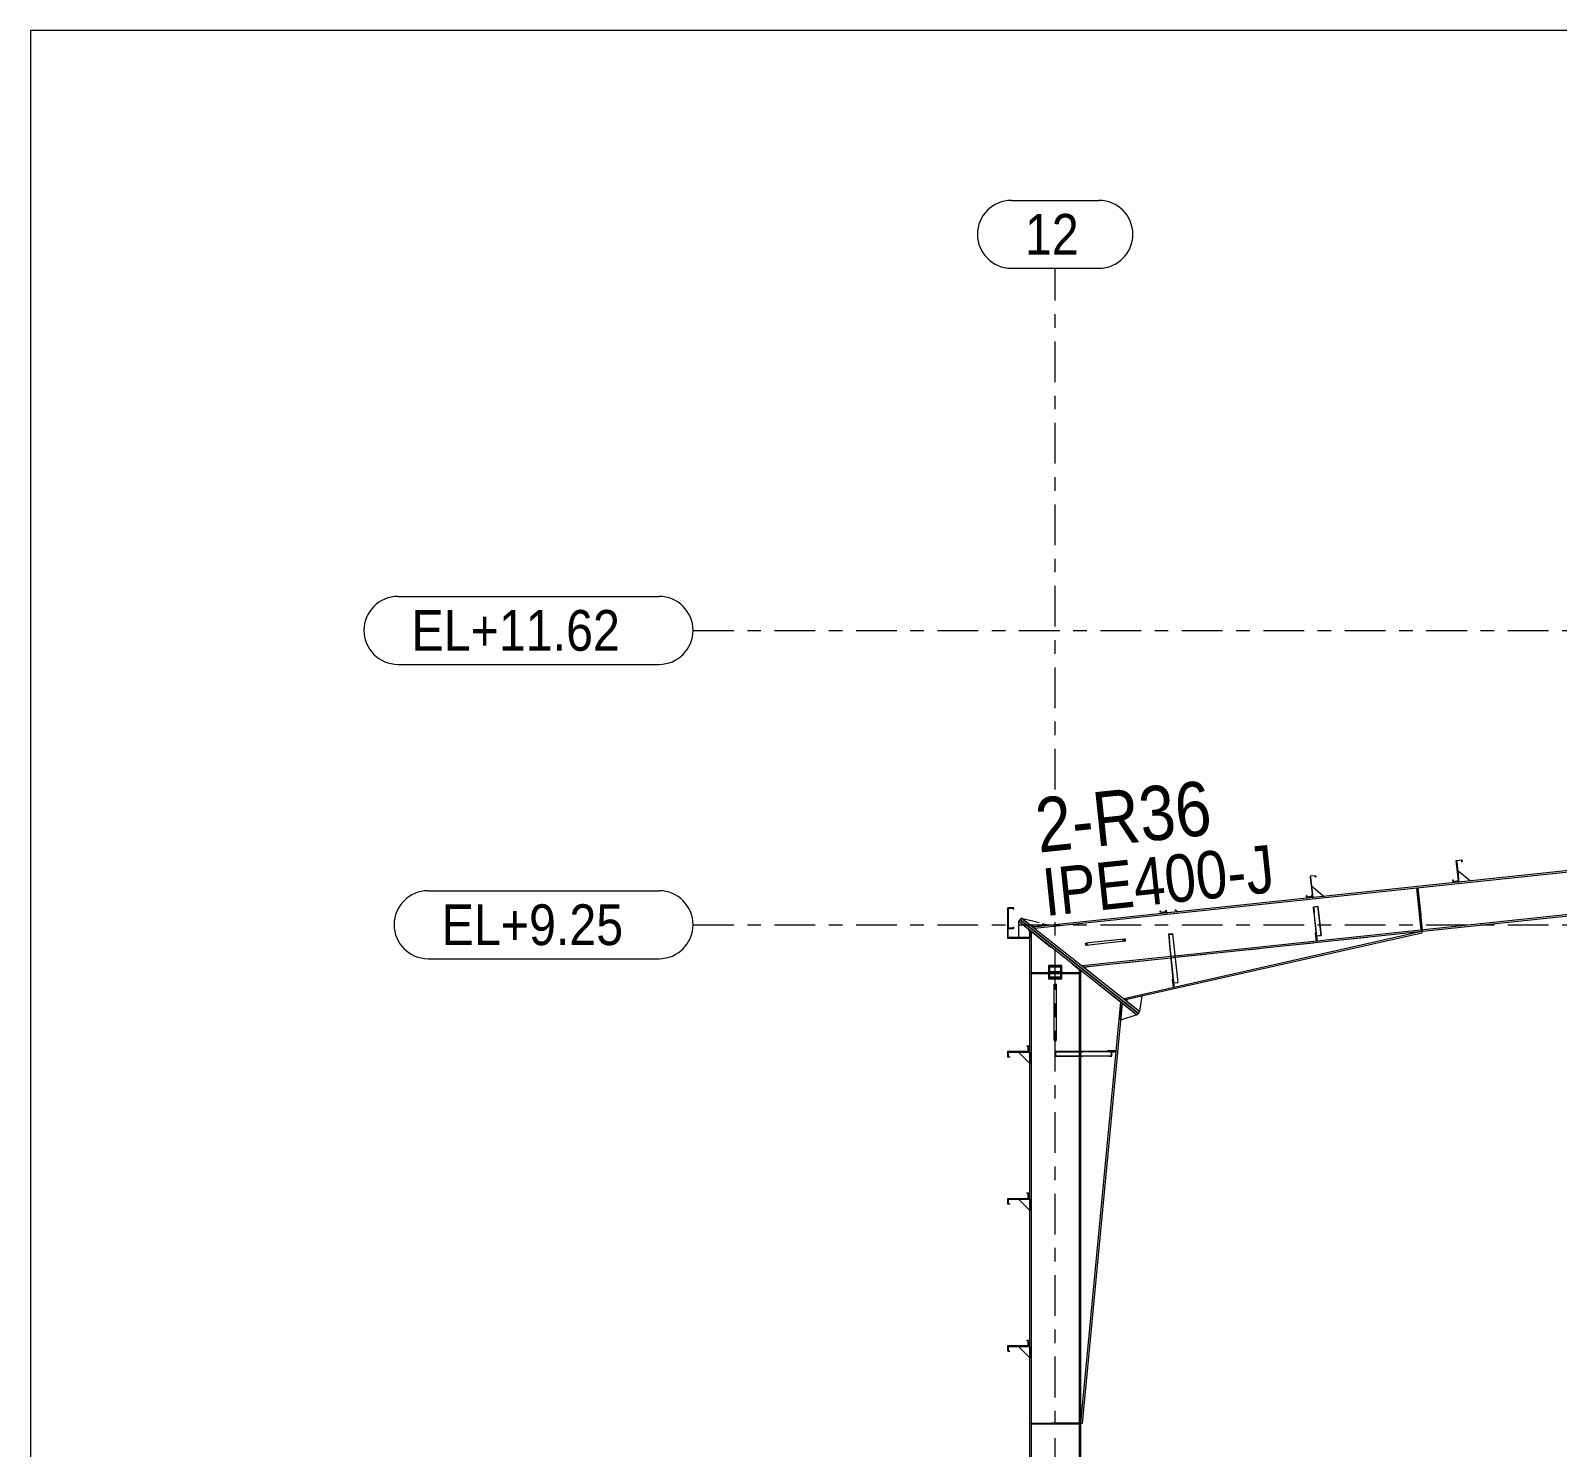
# Model space of a CAD drawing. Header units: millimetres. Extents: x -49 to 773, y -82 to 492.
# Drawn here: x -46.7 to 65.7, y 387.3 to 491.6 of the extents above; entities that cross this region are included whole.
import ezdxf

# ---------------------------------------------------------------- set-up
doc = ezdxf.new("R2010")
doc.units = ezdxf.units.MM
for name, pattern in [('XKITLINE00', [0]), ('XKITLINE02', [4, 2, -2]), ('XKITLINE03', [6, 3, -1, 1, -1])]:
    doc.linetypes.add(name, pattern=pattern)
for name, color, linetype, lineweight in [('DrawingSheet', 5, 'Continuous', 0), ('Part', 2, 'Continuous', 0), ('PartMark', 7, 'Continuous', 0), ('S-grid', 1, 'Continuous', 0)]:
    doc.layers.add(name, color=color, linetype=linetype, lineweight=lineweight)
doc.styles.add('ARIAL', font='ARIAL.TTF')

# ---------------------------------------------------------------- blocks, each defined once
blk = doc.blocks.new('*A313')
at = {"layer": 'Part'}
blk.add_hatch(color=3, dxfattribs=at).paths.add_polyline_path([(47.75, 427.07), (48.08, 427.1), (48.08, 427.08), (47.77, 427.05), (47.81, 426.65), (47.79, 426.65)], flags=17)
blk = doc.blocks.new('*A318')
at = {"layer": 'Part'}
blk.add_hatch(color=3, dxfattribs=at).paths.add_polyline_path([(26.64, 395.15), (26.64, 395.17), (26.77, 395.17), (26.77, 394.75), (25.27, 394.75), (25.27, 394.36), (25.38, 394.36), (25.38, 394.35), (25.25, 394.35), (25.25, 394.76), (26.75, 394.76), (26.75, 395.15)], flags=17)
blk = doc.blocks.new('*A319')
at = {"layer": 'Part'}
blk.add_hatch(color=3, dxfattribs=at).paths.add_polyline_path([(26.64, 416.82), (26.64, 416.83), (26.77, 416.83), (26.77, 416.42), (25.27, 416.42), (25.27, 416.03), (25.38, 416.03), (25.38, 416.01), (25.25, 416.01), (25.25, 416.43), (26.75, 416.43), (26.75, 416.82)], flags=17)
blk = doc.blocks.new('*A320')
at = {"layer": 'Part'}
blk.add_hatch(color=3, dxfattribs=at).paths.add_polyline_path([(26.64, 405.98), (26.64, 406), (26.77, 406), (26.77, 405.58), (25.27, 405.58), (25.27, 405.2), (25.38, 405.2), (25.38, 405.18), (25.25, 405.18), (25.25, 405.6), (26.75, 405.6), (26.75, 405.98)], flags=17)
blk = doc.blocks.new('*A322')
at = {"layer": 'Part'}
blk.add_hatch(color=3, dxfattribs=at).paths.add_polyline_path([(26.64, 395.15), (26.64, 395.17), (26.77, 395.17), (26.77, 394.75), (25.27, 394.75), (25.27, 394.36), (25.38, 394.36), (25.38, 394.35), (25.25, 394.35), (25.25, 394.76), (26.75, 394.76), (26.75, 395.15)], flags=17)
blk = doc.blocks.new('*A324')
at = {"layer": 'Part'}
blk.add_hatch(color=3, dxfattribs=at).paths.add_polyline_path([(25.25, 425.47), (25.25, 426.99), (25.67, 426.99), (25.67, 426.87), (25.65, 426.87), (25.65, 426.98), (25.27, 426.98), (25.27, 425.49), (25.65, 425.49), (25.65, 425.6), (25.67, 425.6), (25.67, 425.47)], flags=17)
blk = doc.blocks.new('*A325')
at = {"layer": 'Part'}
blk.add_hatch(color=3, dxfattribs=at).paths.add_polyline_path([(36.72, 428.2), (37.14, 428.24), (37.15, 428.12), (37.13, 428.12), (37.12, 428.23), (36.74, 428.19), (36.9, 426.69), (36.48, 426.65), (36.47, 426.77), (36.48, 426.78), (36.49, 426.67), (36.88, 426.71)], flags=17)
blk = doc.blocks.new('*A326')
at = {"layer": 'Part'}
blk.add_hatch(color=3, dxfattribs=at).paths.add_polyline_path([(33.82, 424.69), (33.89, 424.68), (33.93, 424.62), (33.9, 424.56), (33.83, 424.53), (33.76, 424.54), (33.72, 424.6), (33.75, 424.66)], flags=17)
blk = doc.blocks.new('*A327')
at = {"layer": 'Part'}
blk.add_hatch(color=3, dxfattribs=at).paths.add_polyline_path([(28.73, 417.41), (28.79, 417.38), (28.81, 417.29), (28.79, 417.2), (28.73, 417.16), (28.67, 417.2), (28.64, 417.29), (28.67, 417.38)], flags=17)
blk = doc.blocks.new('*A328')
at = {"layer": 'Part'}
blk.add_hatch(color=3, dxfattribs=at).paths.add_polyline_path([(36.72, 428.2), (37.14, 428.24), (37.15, 428.12), (37.13, 428.12), (37.12, 428.23), (36.74, 428.19), (36.9, 426.69), (36.48, 426.65), (36.47, 426.77), (36.48, 426.78), (36.49, 426.67), (36.88, 426.71)], flags=17)
blk = doc.blocks.new('*A329')
at = {"layer": 'Part'}
h = blk.add_hatch(color=3, dxfattribs=at)
h.paths.add_polyline_path([(28.31, 421.84), (28.31, 422.68), (29.14, 422.68), (29.14, 421.84)], flags=17)
h.paths.add_polyline_path([(28.34, 422.64), (28.34, 421.88), (29.11, 421.88), (29.11, 422.64)])
blk = doc.blocks.new('*A330')
at = {"layer": 'Part'}
blk.add_hatch(color=3, dxfattribs=at).paths.add_polyline_path([(28.74, 416.08), (28.74, 416.42), (29.34, 416.42), (29.34, 416.4), (28.77, 416.4), (28.77, 416.08)], flags=17)
blk = doc.blocks.new('*A331')
at = {"layer": 'Part'}
blk.add_hatch(color=3, dxfattribs=at).paths.add_polyline_path([(37.07, 425.06), (37.4, 425.09), (37.4, 425.06), (37.09, 425.03), (37.14, 424.51), (37.13, 424.51)], flags=17)
blk = doc.blocks.new('*A332')
at = {"layer": 'Part'}
blk.add_hatch(color=3, dxfattribs=at).paths.add_polyline_path([(26.64, 416.82), (26.64, 416.83), (26.77, 416.83), (26.77, 416.42), (25.27, 416.42), (25.27, 416.03), (25.38, 416.03), (25.38, 416.01), (25.25, 416.01), (25.25, 416.43), (26.75, 416.43), (26.75, 416.82)], flags=17)
blk = doc.blocks.new('*A333')
at = {"layer": 'Part'}
blk.add_hatch(color=3, dxfattribs=at).paths.add_polyline_path([(26.64, 405.98), (26.64, 406), (26.77, 406), (26.77, 405.58), (25.27, 405.58), (25.27, 405.2), (25.38, 405.2), (25.38, 405.18), (25.25, 405.18), (25.25, 405.6), (26.75, 405.6), (26.75, 405.98)], flags=17)
blk = doc.blocks.new('*A335')
at = {"layer": 'Part'}
blk.add_hatch(color=3, dxfattribs=at).paths.add_polyline_path([(47.5, 429.34), (47.91, 429.38), (47.92, 429.26), (47.91, 429.25), (47.9, 429.36), (47.51, 429.32), (47.67, 427.83), (47.25, 427.79), (47.24, 427.91), (47.26, 427.91), (47.27, 427.8), (47.65, 427.84)], flags=17)
blk = doc.blocks.new('*A336')
at = {"layer": 'Part'}
blk.add_hatch(color=3, dxfattribs=at).paths.add_polyline_path([(58.27, 430.47), (58.68, 430.52), (58.7, 430.39), (58.68, 430.39), (58.67, 430.5), (58.29, 430.46), (58.44, 428.97), (58.03, 428.92), (58.02, 429.05), (58.03, 429.05), (58.04, 428.94), (58.43, 428.98)], flags=17)
blk = doc.blocks.new('*A344')
at = {"layer": 'Part'}
blk.add_hatch(color=3, dxfattribs=at).paths.add_polyline_path([(47.5, 429.34), (47.91, 429.38), (47.92, 429.26), (47.91, 429.25), (47.9, 429.36), (47.51, 429.32), (47.67, 427.83), (47.25, 427.79), (47.24, 427.91), (47.26, 427.91), (47.27, 427.8), (47.65, 427.84)], flags=17)
blk = doc.blocks.new('*A345')
at = {"layer": 'Part'}
blk.add_hatch(color=3, dxfattribs=at).paths.add_polyline_path([(58.27, 430.47), (58.68, 430.52), (58.7, 430.39), (58.68, 430.39), (58.67, 430.5), (58.29, 430.46), (58.44, 428.97), (58.03, 428.92), (58.02, 429.05), (58.03, 429.05), (58.04, 428.94), (58.43, 428.98)], flags=17)
blk = doc.blocks.new('*A477')
at = {"layer": 'DrawingSheet', "color": 5, "linetype": 'XKITLINE00', "lineweight": 0}
for p, q in [((773.26, 491.58), (-46.74, 491.58)), ((-46.74, 491.58), (-46.74, -82.42))]:
    blk.add_line(p, q, dxfattribs=at)
blk = doc.blocks.new('*A1511')
at = {"layer": 'S-grid', "color": 1, "linetype": 'XKITLINE03', "lineweight": 0}
blk.add_line((2.06, 447.42), (177.94, 447.42), dxfattribs=at)
at = {"layer": 'S-grid', "color": 3, "style": 'ARIAL', "width": 0.85}
blk.add_text('EL+11.62', height=3, dxfattribs=at).set_placement((-18.68, 445.92))
blk = doc.blocks.new('*A1512')
at = {"layer": 'S-grid', "color": 1, "linetype": 'XKITLINE03', "lineweight": 0}
blk.add_line((2.06, 425.75), (484.24, 425.75), dxfattribs=at)
at = {"layer": 'S-grid', "color": 3, "style": 'ARIAL', "width": 0.85}
blk.add_text('EL+9.25', height=3, dxfattribs=at).set_placement((-16.46, 424.25))
blk = doc.blocks.new('*A1561')
at = {"layer": 'S-grid', "color": 1, "linetype": 'XKITLINE03', "lineweight": 0}
for p, q in [((28.73, 435.7), (28.73, 474.08)), ((28.73, 324.95), (28.73, 425.95))]:
    blk.add_line(p, q, dxfattribs=at)
at = {"layer": 'S-grid', "color": 3, "style": 'ARIAL', "width": 0.85}
blk.add_text('12', height=3, dxfattribs=at).set_placement((26.5, 475.08))
blk = doc.blocks.new('*A1562')
at = {"layer": 'Part', "color": 2, "linetype": 'XKITLINE00', "lineweight": 0}
for p, q in [((126.18, 436.03), (27.09, 425.58)), ((126.19, 435.92), (27.21, 425.48)), ((123.43, 432.49), (37.57, 423.44)), ((123.44, 432.39), (37.59, 423.33)), ((126.52, 432.82), (123.76, 432.53)), ((126.53, 432.71), (123.77, 432.42)), ((37.24, 423.4), (30.72, 422.72)), ((37.25, 423.3), (30.84, 422.62))]:
    blk.add_line(p, q, dxfattribs=at)
at = {"layer": 'Part', "color": 7, "linetype": 'XKITLINE02', "lineweight": 0}
for p, q in [((126.53, 432.71), (126.18, 436.03)), ((123.76, 432.53), (123.43, 432.49)), ((123.77, 432.42), (123.44, 432.39)), ((123.76, 432.53), (123.45, 432.5)), ((27.09, 425.58), (30.84, 422.62)), ((37.57, 423.44), (37.24, 423.4)), ((37.59, 423.33), (37.25, 423.3))]:
    blk.add_line(p, q, dxfattribs=at)
blk = doc.blocks.new('*A1610')
at = {"layer": 'Part', "color": 2, "linetype": 'XKITLINE00', "lineweight": 0}
for p, q in [((26.85, 350.71), (26.85, 425.34)), ((26.97, 425.25), (26.97, 422.22)), ((26.97, 422.13), (26.97, 350.71)), ((30.49, 422.47), (30.49, 422.22)), ((30.49, 422.13), (30.49, 416.42)), ((30.6, 422.38), (30.6, 416.42)), ((30.49, 416.08), (30.49, 350.71)), ((30.6, 416.08), (30.6, 350.71))]:
    blk.add_line(p, q, dxfattribs=at)
at = {"layer": 'Part', "color": 7, "linetype": 'XKITLINE02', "lineweight": 0}
for p, q in [((26.85, 425.34), (30.6, 422.38)), ((26.97, 422.22), (26.97, 422.13)), ((30.49, 422.22), (30.49, 422.13)), ((30.49, 416.42), (30.49, 416.08)), ((30.6, 416.42), (30.6, 416.08)), ((30.6, 350.71), (26.85, 350.71))]:
    blk.add_line(p, q, dxfattribs=at)
blk = doc.blocks.new('*A1611')
at = {"layer": 'Part', "color": 7, "linetype": 'XKITLINE02', "lineweight": 0}
for p, q in [((55.7, 425.24), (30.96, 422.63)), ((30.94, 422.54), (33.89, 420.21))]:
    blk.add_line(p, q, dxfattribs=at)
at = {"layer": 'Part', "color": 2, "linetype": 'XKITLINE00', "lineweight": 0}
for p, q in [((55.7, 425.24), (33.78, 420.3)), ((55.73, 425.14), (33.89, 420.21)), ((55.7, 425.24), (55.73, 425.14)), ((30.96, 422.63), (30.94, 422.54))]:
    blk.add_line(p, q, dxfattribs=at)
blk = doc.blocks.new('*A1612')
at = {"layer": 'Part', "color": 7, "linetype": 'XKITLINE02', "lineweight": 0}
for p, q in [((37.47, 421.26), (37.07, 425.06)), ((37.48, 421.27), (37.09, 425.03)), ((37.78, 421.49), (37.4, 425.09)), ((37.45, 421.47), (37.78, 421.5)), ((37.46, 421.46), (37.78, 421.49)), ((37.47, 421.26), (37.48, 421.27))]:
    blk.add_line(p, q, dxfattribs=at)
blk = doc.blocks.new('*A1613')
at = {"layer": 'Part', "color": 7, "linetype": 'XKITLINE02', "lineweight": 0}
for p, q in [((37.38, 421.75), (37.44, 421.13)), ((37.42, 421.75), (37.38, 421.75)), ((37.48, 421.13), (37.42, 421.75)), ((37.43, 421.25), (37.47, 421.26)), ((37.44, 421.13), (37.48, 421.13))]:
    blk.add_line(p, q, dxfattribs=at)
blk = doc.blocks.new('*A1614')
at = {"layer": 'Part', "color": 7, "linetype": 'XKITLINE02', "lineweight": 0}
for p, q in [((36.88, 426.81), (36.9, 426.69)), ((36.9, 426.61), (36.95, 426.62))]:
    blk.add_line(p, q, dxfattribs=at)
at = {"layer": 'Part', "color": 2, "linetype": 'XKITLINE00', "lineweight": 0}
for p, q in [((36.9, 426.69), (36.9, 426.61)), ((36.95, 426.62), (36.92, 426.81))]:
    blk.add_line(p, q, dxfattribs=at)
blk = doc.blocks.new('*A1615')
at = {"layer": 'Part', "color": 2, "linetype": 'XKITLINE00', "lineweight": 0}
for p, q in [((37.44, 421.13), (37.38, 421.75)), ((37.38, 421.75), (37.42, 421.75)), ((37.44, 421.55), (37.48, 421.13)), ((37.48, 421.13), (37.44, 421.13))]:
    blk.add_line(p, q, dxfattribs=at)
at = {"layer": 'Part', "color": 7, "linetype": 'XKITLINE02', "lineweight": 0}
for p, q in [((37.42, 421.75), (37.44, 421.55)), ((37.43, 421.25), (37.47, 421.26))]:
    blk.add_line(p, q, dxfattribs=at)
blk = doc.blocks.new('*A1616')
at = {"layer": 'Part', "color": 7, "linetype": 'XKITLINE02', "lineweight": 0}
for p, q in [((36.95, 426.62), (36.92, 426.81)), ((37.77, 426.7), (36.95, 426.62))]:
    blk.add_line(p, q, dxfattribs=at)
at = {"layer": 'Part', "color": 2, "linetype": 'XKITLINE00', "lineweight": 0}
blk.add_line((37.55, 426.88), (37.77, 426.7), dxfattribs=at)
blk = doc.blocks.new('*A1617')
at = {"layer": 'Part', "color": 7, "linetype": 'XKITLINE02', "lineweight": 0}
for p, q in [((33.2, 416.46), (32.58, 416.46)), ((32.58, 416.46), (32.58, 416.42)), ((32.58, 416.42), (33.2, 416.42)), ((33.08, 416.42), (33.08, 416.46)), ((33.2, 416.42), (33.2, 416.46))]:
    blk.add_line(p, q, dxfattribs=at)
blk = doc.blocks.new('*A1618')
at = {"layer": 'Part', "color": 2, "linetype": 'XKITLINE00', "lineweight": 0}
for p, q in [((32.58, 416.46), (32.58, 416.42)), ((33.2, 416.46), (32.58, 416.46)), ((33.2, 416.42), (32.76, 416.42)), ((33.2, 416.46), (33.2, 416.43))]:
    blk.add_line(p, q, dxfattribs=at)
at = {"layer": 'Part', "color": 7, "linetype": 'XKITLINE02', "lineweight": 0}
for p, q in [((32.76, 416.42), (32.58, 416.42)), ((33.08, 416.42), (33.08, 416.46)), ((33.2, 416.43), (33.2, 416.42)), ((33.2, 416.42), (33.2, 416.42)), ((33.2, 416.42), (33.2, 416.42))]:
    blk.add_line(p, q, dxfattribs=at)
blk = doc.blocks.new('*A1619')
at = {"layer": 'Part', "color": 2, "linetype": 'XKITLINE00', "lineweight": 0}
for p, q in [((29.23, 422.76), (28.23, 422.76)), ((28.23, 422.76), (28.23, 421.76)), ((28.23, 421.76), (29.23, 421.76)), ((29.23, 421.76), (29.23, 422.76))]:
    blk.add_line(p, q, dxfattribs=at)
blk = doc.blocks.new('*A1620')
at = {"layer": 'Part', "color": 7, "linetype": 'XKITLINE02', "lineweight": 0}
for p, q in [((28.23, 422.22), (28.23, 422.3)), ((28.23, 422.3), (29.23, 422.3)), ((29.23, 422.22), (28.23, 422.22)), ((29.23, 422.3), (29.23, 422.22))]:
    blk.add_line(p, q, dxfattribs=at)
blk = doc.blocks.new('*A1621')
at = {"layer": 'Part', "color": 2, "linetype": 'XKITLINE00', "lineweight": 0}
for p, q in [((28.23, 422.22), (26.97, 422.22)), ((26.97, 422.13), (26.97, 422.22)), ((28.23, 422.13), (26.97, 422.13)), ((30.49, 422.22), (29.23, 422.22)), ((30.49, 422.13), (29.23, 422.13)), ((30.49, 422.22), (30.49, 422.13))]:
    blk.add_line(p, q, dxfattribs=at)
at = {"layer": 'Part', "color": 7, "linetype": 'XKITLINE02', "lineweight": 0}
for p, q in [((27.09, 422.13), (27.09, 422.22)), ((29.23, 422.22), (28.23, 422.22)), ((29.23, 422.13), (28.23, 422.13)), ((30.36, 422.13), (30.36, 422.22))]:
    blk.add_line(p, q, dxfattribs=at)
blk = doc.blocks.new('*A1622')
at = {"layer": 'Part', "color": 7, "linetype": 'XKITLINE02', "lineweight": 0}
for p, q in [((33.54, 418.73), (33.64, 419.85)), ((33.75, 419.9), (34.74, 419.12))]:
    blk.add_line(p, q, dxfattribs=at)
at = {"layer": 'Part', "color": 2, "linetype": 'XKITLINE00', "lineweight": 0}
for p, q in [((33.64, 419.85), (33.75, 419.9)), ((34.74, 419.12), (33.54, 418.73))]:
    blk.add_line(p, q, dxfattribs=at)
blk = doc.blocks.new('*A1623')
at = {"layer": 'Part', "color": 2, "linetype": 'XKITLINE00', "lineweight": 0}
for p, q in [((34.02, 420.24), (33.99, 420.13)), ((35.11, 420.49), (34.95, 419.38))]:
    blk.add_line(p, q, dxfattribs=at)
at = {"layer": 'Part', "color": 7, "linetype": 'XKITLINE02', "lineweight": 0}
for p, q in [((33.99, 420.13), (34.95, 419.38)), ((35.11, 420.49), (34.02, 420.24))]:
    blk.add_line(p, q, dxfattribs=at)
blk = doc.blocks.new('*A1624')
at = {"layer": 'Part', "color": 2, "linetype": 'XKITLINE00', "lineweight": 0}
blk.add_line((47.63, 428.58), (48.55, 427.84), dxfattribs=at)
at = {"layer": 'Part', "color": 7, "linetype": 'XKITLINE02', "lineweight": 0}
for p, q in [((47.72, 427.75), (47.63, 428.58)), ((48.55, 427.84), (47.72, 427.75))]:
    blk.add_line(p, q, dxfattribs=at)
blk = doc.blocks.new('*A1625')
at = {"layer": 'Part', "color": 2, "linetype": 'XKITLINE00', "lineweight": 0}
for p, q in [((47.97, 424.54), (47.91, 425.16)), ((47.91, 425.16), (47.95, 425.16)), ((47.98, 424.9), (48.02, 424.54))]:
    blk.add_line(p, q, dxfattribs=at)
at = {"layer": 'Part', "color": 7, "linetype": 'XKITLINE02', "lineweight": 0}
for p, q in [((47.95, 425.16), (47.98, 424.9)), ((47.96, 424.66), (48, 424.66)), ((48.02, 424.54), (47.97, 424.54))]:
    blk.add_line(p, q, dxfattribs=at)
blk = doc.blocks.new('*A1626')
at = {"layer": 'Part', "color": 2, "linetype": 'XKITLINE00', "lineweight": 0}
for p, q in [((47.56, 429.24), (47.52, 429.24)), ((47.72, 427.75), (47.56, 429.24)), ((47.67, 427.83), (47.68, 427.75))]:
    blk.add_line(p, q, dxfattribs=at)
at = {"layer": 'Part', "color": 7, "linetype": 'XKITLINE02', "lineweight": 0}
for p, q in [((47.52, 429.24), (47.67, 427.83)), ((47.68, 427.75), (47.72, 427.75))]:
    blk.add_line(p, q, dxfattribs=at)
blk = doc.blocks.new('*A1627')
at = {"layer": 'Part', "color": 7, "linetype": 'XKITLINE02', "lineweight": 0}
for p, q in [((47.91, 425.16), (47.97, 424.54)), ((47.95, 425.16), (47.91, 425.16)), ((48.02, 424.54), (47.95, 425.16)), ((47.96, 424.66), (48, 424.66)), ((47.97, 424.54), (48.02, 424.54))]:
    blk.add_line(p, q, dxfattribs=at)
blk = doc.blocks.new('*A1628')
at = {"layer": 'Part', "color": 7, "linetype": 'XKITLINE02', "lineweight": 0}
for p, q in [((48, 424.68), (47.75, 427.07)), ((48.02, 424.68), (47.77, 427.05)), ((48.31, 424.96), (48.08, 427.1)), ((47.97, 424.94), (48.31, 424.98)), ((47.99, 424.93), (48.31, 424.96)), ((48, 424.68), (48.02, 424.68))]:
    blk.add_line(p, q, dxfattribs=at)
blk = doc.blocks.new('*A1629')
at = {"layer": 'Part', "color": 2, "linetype": 'XKITLINE00', "lineweight": 0}
for p, q in [((47.75, 427.07), (48.08, 427.1)), ((47.79, 426.65), (47.75, 427.07)), ((48.08, 427.08), (47.77, 427.05)), ((47.77, 427.05), (47.81, 426.65)), ((47.81, 426.65), (47.79, 426.65)), ((47.79, 426.65), (47.98, 424.9)), ((48.02, 424.68), (47.81, 426.65)), ((48.08, 427.1), (48.31, 424.96)), ((47.99, 424.93), (48.31, 424.96)), ((48, 424.68), (48.02, 424.68))]:
    blk.add_line(p, q, dxfattribs=at)
at = {"layer": 'Part', "color": 7, "linetype": 'XKITLINE02', "lineweight": 0}
for p, q in [((47.97, 424.94), (48.31, 424.98)), ((47.98, 424.9), (48, 424.68))]:
    blk.add_line(p, q, dxfattribs=at)
blk = doc.blocks.new('*A1630')
at = {"layer": 'Part', "color": 2, "linetype": 'XKITLINE00', "lineweight": 0}
blk.add_line((58.41, 429.72), (59.32, 428.98), dxfattribs=at)
at = {"layer": 'Part', "color": 7, "linetype": 'XKITLINE02', "lineweight": 0}
for p, q in [((58.49, 428.89), (58.41, 429.72)), ((59.32, 428.98), (58.49, 428.89))]:
    blk.add_line(p, q, dxfattribs=at)
blk = doc.blocks.new('*A1631')
at = {"layer": 'Part', "color": 2, "linetype": 'XKITLINE00', "lineweight": 0}
for p, q in [((58.34, 430.38), (58.29, 430.38)), ((58.49, 428.89), (58.34, 430.38)), ((58.44, 428.97), (58.45, 428.88))]:
    blk.add_line(p, q, dxfattribs=at)
at = {"layer": 'Part', "color": 7, "linetype": 'XKITLINE02', "lineweight": 0}
for p, q in [((58.29, 430.38), (58.44, 428.97)), ((58.45, 428.88), (58.49, 428.89))]:
    blk.add_line(p, q, dxfattribs=at)
blk = doc.blocks.new('*A1632')
at = {"layer": 'Part', "color": 7, "linetype": 'XKITLINE02', "lineweight": 0}
for p, q in [((55.36, 428.45), (55.45, 428.46)), ((55.36, 428.45), (55.69, 425.35)), ((55.38, 428.32), (55.46, 428.33)), ((55.45, 428.46), (55.77, 425.36)), ((55.76, 425.48), (55.68, 425.47)), ((55.77, 425.36), (55.69, 425.35))]:
    blk.add_line(p, q, dxfattribs=at)
blk = doc.blocks.new('*A1633')
at = {"layer": 'Part', "color": 7, "linetype": 'XKITLINE02', "lineweight": 0}
for p, q in [((55.36, 428.45), (55.45, 428.46)), ((55.38, 428.32), (55.46, 428.33)), ((55.68, 425.47), (55.76, 425.48)), ((55.69, 425.35), (55.77, 425.36))]:
    blk.add_line(p, q, dxfattribs=at)
at = {"layer": 'Part', "color": 2, "linetype": 'XKITLINE00', "lineweight": 0}
for p, q in [((55.69, 425.35), (55.36, 428.45)), ((55.45, 428.46), (55.77, 425.36))]:
    blk.add_line(p, q, dxfattribs=at)
blk = doc.blocks.new('*A1661')
at = {"layer": 'Part', "color": 2, "linetype": 'XKITLINE00', "lineweight": 0}
for p, q in [((25.25, 394.35), (25.25, 394.76)), ((25.25, 394.76), (26.75, 394.76)), ((26.77, 394.75), (25.27, 394.75)), ((25.27, 394.75), (25.27, 394.36)), ((26.64, 395.17), (26.77, 395.17)), ((26.64, 395.15), (26.64, 395.17)), ((26.75, 395.15), (26.64, 395.15)), ((26.75, 394.76), (26.75, 395.15)), ((26.77, 395.17), (26.77, 394.75)), ((25.38, 394.35), (25.25, 394.35)), ((25.27, 394.36), (25.38, 394.36)), ((25.38, 394.36), (25.38, 394.35))]:
    blk.add_line(p, q, dxfattribs=at)
blk = doc.blocks.new('*A1662')
at = {"layer": 'Part', "color": 7, "linetype": 'XKITLINE02', "lineweight": 0}
for p, q in [((25.25, 426.99), (25.25, 425.47)), ((25.67, 426.99), (25.25, 426.99)), ((25.27, 425.49), (25.27, 426.98)), ((25.27, 426.98), (25.65, 426.98)), ((25.65, 426.98), (25.65, 426.87)), ((25.65, 426.87), (25.67, 426.87)), ((25.67, 426.87), (25.67, 426.99)), ((25.25, 425.47), (25.67, 425.47)), ((25.65, 425.49), (25.27, 425.49)), ((25.67, 425.6), (25.65, 425.6)), ((25.65, 425.6), (25.65, 425.49)), ((25.67, 425.47), (25.67, 425.6))]:
    blk.add_line(p, q, dxfattribs=at)
blk = doc.blocks.new('*A1663')
at = {"layer": 'Part', "color": 2, "linetype": 'XKITLINE00', "lineweight": 0}
for p, q in [((25.25, 416.01), (25.25, 416.43)), ((25.25, 416.43), (26.75, 416.43)), ((26.77, 416.42), (25.27, 416.42)), ((25.27, 416.42), (25.27, 416.03)), ((26.64, 416.83), (26.77, 416.83)), ((26.64, 416.82), (26.64, 416.83)), ((26.75, 416.82), (26.64, 416.82)), ((26.75, 416.43), (26.75, 416.82)), ((26.77, 416.83), (26.77, 416.42)), ((25.38, 416.01), (25.25, 416.01)), ((25.27, 416.03), (25.38, 416.03)), ((25.38, 416.03), (25.38, 416.01))]:
    blk.add_line(p, q, dxfattribs=at)
blk = doc.blocks.new('*A1664')
at = {"layer": 'Part', "color": 2, "linetype": 'XKITLINE00', "lineweight": 0}
for p, q in [((26.64, 406), (26.77, 406)), ((26.64, 405.98), (26.64, 406)), ((26.75, 405.98), (26.64, 405.98)), ((26.75, 405.6), (26.75, 405.98)), ((26.77, 406), (26.77, 405.58)), ((25.25, 405.18), (25.25, 405.6)), ((25.25, 405.6), (26.75, 405.6)), ((25.38, 405.18), (25.25, 405.18)), ((26.77, 405.58), (25.27, 405.58)), ((25.27, 405.58), (25.27, 405.2)), ((25.27, 405.2), (25.38, 405.2)), ((25.38, 405.2), (25.38, 405.18))]:
    blk.add_line(p, q, dxfattribs=at)
blk = doc.blocks.new('*A1666')
at = {"layer": 'Part', "color": 2, "linetype": 'XKITLINE00', "lineweight": 0}
for p, q in [((25.25, 394.35), (25.25, 394.76)), ((25.25, 394.76), (26.75, 394.76)), ((26.77, 394.75), (25.27, 394.75)), ((25.27, 394.75), (25.27, 394.36)), ((26.64, 395.17), (26.77, 395.17)), ((26.64, 395.15), (26.64, 395.17)), ((26.75, 395.15), (26.64, 395.15)), ((26.75, 394.76), (26.75, 395.15)), ((26.77, 395.17), (26.77, 394.75)), ((25.38, 394.35), (25.25, 394.35)), ((25.27, 394.36), (25.38, 394.36)), ((25.38, 394.36), (25.38, 394.35))]:
    blk.add_line(p, q, dxfattribs=at)
blk = doc.blocks.new('*A1668')
at = {"layer": 'Part', "color": 2, "linetype": 'XKITLINE00', "lineweight": 0}
blk.add_line((26.85, 393.87), (26.02, 394.71), dxfattribs=at)
at = {"layer": 'Part', "color": 7, "linetype": 'XKITLINE02', "lineweight": 0}
for p, q in [((26.02, 394.71), (26.85, 394.71)), ((26.85, 394.71), (26.85, 393.87))]:
    blk.add_line(p, q, dxfattribs=at)
blk = doc.blocks.new('*A1669')
at = {"layer": 'Part', "color": 2, "linetype": 'XKITLINE00', "lineweight": 0}
for p, q in [((25.35, 405.58), (25.35, 405.54)), ((25.35, 405.54), (26.85, 405.54)), ((26.85, 405.58), (26.77, 405.58))]:
    blk.add_line(p, q, dxfattribs=at)
at = {"layer": 'Part', "color": 7, "linetype": 'XKITLINE02', "lineweight": 0}
for p, q in [((26.77, 405.58), (25.35, 405.58)), ((26.85, 405.54), (26.85, 405.58))]:
    blk.add_line(p, q, dxfattribs=at)
blk = doc.blocks.new('*A1670')
at = {"layer": 'Part', "color": 2, "linetype": 'XKITLINE00', "lineweight": 0}
blk.add_line((26.85, 404.71), (26.02, 405.54), dxfattribs=at)
at = {"layer": 'Part', "color": 7, "linetype": 'XKITLINE02', "lineweight": 0}
for p, q in [((26.02, 405.54), (26.85, 405.54)), ((26.85, 405.54), (26.85, 404.71))]:
    blk.add_line(p, q, dxfattribs=at)
blk = doc.blocks.new('*A1674')
at = {"layer": 'Part', "color": 2, "linetype": 'XKITLINE00', "lineweight": 0}
for p, q in [((25.35, 394.75), (25.35, 394.71)), ((26.85, 394.75), (26.77, 394.75)), ((25.35, 394.71), (26.85, 394.71))]:
    blk.add_line(p, q, dxfattribs=at)
at = {"layer": 'Part', "color": 7, "linetype": 'XKITLINE02', "lineweight": 0}
for p, q in [((26.77, 394.75), (25.35, 394.75)), ((26.85, 394.71), (26.85, 394.75))]:
    blk.add_line(p, q, dxfattribs=at)
blk = doc.blocks.new('*A1675')
at = {"layer": 'Part', "color": 2, "linetype": 'XKITLINE00', "lineweight": 0}
for p, q in [((26.97, 389.05), (30.49, 389.05)), ((30.49, 388.97), (26.97, 388.97))]:
    blk.add_line(p, q, dxfattribs=at)
at = {"layer": 'Part', "color": 7, "linetype": 'XKITLINE02', "lineweight": 0}
for p, q in [((26.97, 388.97), (26.97, 389.05)), ((27.09, 388.97), (27.09, 389.05)), ((30.36, 388.97), (30.36, 389.05)), ((30.49, 389.05), (30.49, 388.97))]:
    blk.add_line(p, q, dxfattribs=at)
blk = doc.blocks.new('*A1676')
at = {"layer": 'Part', "color": 7, "linetype": 'XKITLINE02', "lineweight": 0}
for p, q in [((30.49, 389.05), (26.97, 389.05)), ((26.97, 388.97), (26.97, 389.05)), ((30.49, 388.97), (26.97, 388.97)), ((27.09, 389.05), (27.09, 388.97)), ((30.36, 388.97), (30.36, 389.05)), ((30.49, 389.05), (30.49, 388.97))]:
    blk.add_line(p, q, dxfattribs=at)
blk = doc.blocks.new('*A1677')
at = {"layer": 'Part', "color": 2, "linetype": 'XKITLINE00', "lineweight": 0}
for p, q in [((25.25, 425.47), (25.25, 426.99)), ((25.25, 426.99), (25.67, 426.99)), ((25.65, 426.98), (25.27, 426.98)), ((25.27, 426.98), (25.27, 425.49)), ((25.65, 426.87), (25.65, 426.98)), ((25.67, 426.87), (25.65, 426.87)), ((25.67, 426.99), (25.67, 426.87)), ((25.67, 425.47), (25.25, 425.47)), ((25.27, 425.49), (25.65, 425.49)), ((25.65, 425.49), (25.65, 425.6)), ((25.65, 425.6), (25.67, 425.6)), ((25.67, 425.6), (25.67, 425.47))]:
    blk.add_line(p, q, dxfattribs=at)
blk = doc.blocks.new('*A1678')
at = {"layer": 'Part', "color": 2, "linetype": 'XKITLINE00', "lineweight": 0}
for p, q in [((26.04, 424.81), (26.04, 425.98)), ((26.75, 425.42), (26.85, 425.21))]:
    blk.add_line(p, q, dxfattribs=at)
at = {"layer": 'Part', "color": 7, "linetype": 'XKITLINE02', "lineweight": 0}
for p, q in [((26.75, 425.42), (26.04, 425.98)), ((26.85, 425.21), (26.85, 424.81)), ((26.85, 424.81), (26.04, 424.81))]:
    blk.add_line(p, q, dxfattribs=at)
blk = doc.blocks.new('*A1679')
at = {"layer": 'Part', "color": 2, "linetype": 'XKITLINE00', "lineweight": 0}
for p, q in [((25.25, 426.89), (25.21, 426.89)), ((25.21, 426.89), (25.21, 424.81)), ((25.25, 425.47), (25.25, 424.81)), ((25.25, 424.81), (25.21, 424.81))]:
    blk.add_line(p, q, dxfattribs=at)
at = {"layer": 'Part', "color": 7, "linetype": 'XKITLINE02', "lineweight": 0}
blk.add_line((25.25, 425.47), (25.25, 426.89), dxfattribs=at)
blk = doc.blocks.new('*A1680')
at = {"layer": 'Part', "color": 2, "linetype": 'XKITLINE00', "lineweight": 0}
for p, q in [((26.85, 424.81), (25.21, 424.81)), ((25.21, 424.81), (25.21, 424.77)), ((25.21, 424.77), (26.85, 424.77)), ((26.85, 424.77), (26.85, 424.81))]:
    blk.add_line(p, q, dxfattribs=at)
blk = doc.blocks.new('*A1681')
at = {"layer": 'Part', "color": 2, "linetype": 'XKITLINE00', "lineweight": 0}
blk.add_line((26.85, 415.54), (26.02, 416.37), dxfattribs=at)
at = {"layer": 'Part', "color": 7, "linetype": 'XKITLINE02', "lineweight": 0}
for p, q in [((26.02, 416.37), (26.85, 416.37)), ((26.85, 416.37), (26.85, 415.54))]:
    blk.add_line(p, q, dxfattribs=at)
blk = doc.blocks.new('*A1682')
at = {"layer": 'Part', "color": 2, "linetype": 'XKITLINE00', "lineweight": 0}
for p, q in [((25.35, 416.42), (25.35, 416.37)), ((25.35, 416.37), (26.85, 416.37)), ((26.85, 416.42), (26.77, 416.42))]:
    blk.add_line(p, q, dxfattribs=at)
at = {"layer": 'Part', "color": 7, "linetype": 'XKITLINE02', "lineweight": 0}
for p, q in [((26.77, 416.42), (25.35, 416.42)), ((26.85, 416.37), (26.85, 416.42))]:
    blk.add_line(p, q, dxfattribs=at)
blk = doc.blocks.new('*A1683')
at = {"layer": 'Part', "color": 2, "linetype": 'XKITLINE00', "lineweight": 0}
for p, q in [((26.25, 426.24), (27.56, 425.91)), ((27.21, 425.59), (26.99, 425.65)), ((27.78, 425.85), (28.33, 425.71))]:
    blk.add_line(p, q, dxfattribs=at)
at = {"layer": 'Part', "color": 7, "linetype": 'XKITLINE02', "lineweight": 0}
for p, q in [((26.99, 425.65), (26.25, 426.24)), ((28.33, 425.71), (27.21, 425.59))]:
    blk.add_line(p, q, dxfattribs=at)
blk = doc.blocks.new('*A1684')
at = {"layer": 'Part', "color": 2, "linetype": 'XKITLINE00', "lineweight": 0}
for p, q in [((36.47, 426.77), (36.48, 426.78)), ((36.48, 426.65), (36.47, 426.77)), ((36.47, 426.77), (36.47, 426.77)), ((36.48, 426.78), (36.48, 426.77)), ((36.48, 426.77), (36.49, 426.67)), ((36.9, 426.69), (36.48, 426.65)), ((36.49, 426.67), (36.88, 426.71)), ((36.88, 426.71), (36.87, 426.81)), ((36.88, 426.81), (36.9, 426.69))]:
    blk.add_line(p, q, dxfattribs=at)
blk = doc.blocks.new('*A1685')
at = {"layer": 'Part', "color": 7, "linetype": 'XKITLINE02', "lineweight": 0}
for p, q in [((30.96, 424.31), (30.97, 424.37)), ((30.99, 424.25), (30.96, 424.31)), ((30.97, 424.37), (31.02, 424.4)), ((31.04, 424.23), (30.99, 424.25)), ((31.64, 424.46), (31.02, 424.4)), ((31.02, 424.4), (31.07, 424.38)), ((31.66, 424.3), (31.04, 424.23)), ((31.08, 424.26), (31.04, 424.23)), ((31.07, 424.38), (31.09, 424.32)), ((31.09, 424.32), (31.08, 424.26))]:
    blk.add_line(p, q, dxfattribs=at)
at = {"layer": 'Part', "color": 2, "linetype": 'XKITLINE00', "lineweight": 0}
for p, q in [((33.82, 424.69), (31.64, 424.46)), ((33.83, 424.53), (31.66, 424.3)), ((33.75, 424.66), (33.72, 424.6)), ((33.72, 424.6), (33.76, 424.54)), ((33.82, 424.69), (33.75, 424.66)), ((33.76, 424.54), (33.83, 424.53)), ((33.89, 424.68), (33.82, 424.69)), ((33.83, 424.53), (33.9, 424.56)), ((33.93, 424.62), (33.89, 424.68)), ((33.9, 424.56), (33.93, 424.62))]:
    blk.add_line(p, q, dxfattribs=at)
blk = doc.blocks.new('*A1686')
at = {"layer": 'Part', "color": 7, "linetype": 'XKITLINE02', "lineweight": 0}
for p, q in [((28.64, 421.34), (28.67, 421.38)), ((28.64, 421.34), (28.64, 420.55)), ((28.67, 421.3), (28.64, 421.34)), ((28.67, 421.38), (28.73, 421.4)), ((28.73, 421.29), (28.67, 421.3)), ((28.73, 421.4), (28.79, 421.38)), ((28.79, 421.3), (28.73, 421.29)), ((28.79, 421.38), (28.81, 421.34)), ((28.81, 421.34), (28.79, 421.3)), ((28.81, 421.34), (28.81, 420.55))]:
    blk.add_line(p, q, dxfattribs=at)
at = {"layer": 'Part', "color": 2, "linetype": 'XKITLINE00', "lineweight": 0}
for p, q in [((28.64, 420.55), (28.64, 417.29)), ((28.81, 420.55), (28.81, 417.29)), ((28.67, 417.38), (28.64, 417.29)), ((28.64, 417.29), (28.67, 417.2)), ((28.73, 417.41), (28.67, 417.38)), ((28.79, 417.38), (28.73, 417.41)), ((28.81, 417.29), (28.79, 417.38)), ((28.79, 417.2), (28.81, 417.29)), ((28.67, 417.2), (28.73, 417.16)), ((28.73, 417.16), (28.79, 417.2))]:
    blk.add_line(p, q, dxfattribs=at)
blk = doc.blocks.new('*A1687')
at = {"layer": 'Part', "color": 2, "linetype": 'XKITLINE00', "lineweight": 0}
for p, q in [((36.47, 426.77), (36.48, 426.78)), ((36.48, 426.65), (36.47, 426.77)), ((36.47, 426.77), (36.47, 426.77)), ((36.48, 426.78), (36.48, 426.77)), ((36.48, 426.77), (36.49, 426.67)), ((36.9, 426.69), (36.48, 426.65)), ((36.49, 426.67), (36.88, 426.71)), ((36.88, 426.71), (36.87, 426.81)), ((36.88, 426.81), (36.9, 426.69))]:
    blk.add_line(p, q, dxfattribs=at)
blk = doc.blocks.new('*A1688')
at = {"layer": 'Part', "color": 2, "linetype": 'XKITLINE00', "lineweight": 0}
for p, q in [((30.7, 422.31), (30.6, 422.26)), ((33.55, 420.06), (30.6, 389.05)), ((33.66, 419.97), (30.72, 389.04)), ((30.6, 389.05), (30.72, 389.04))]:
    blk.add_line(p, q, dxfattribs=at)
at = {"layer": 'Part', "color": 7, "linetype": 'XKITLINE02', "lineweight": 0}
for p, q in [((30.6, 422.26), (30.7, 422.31)), ((30.6, 389.05), (30.6, 422.26)), ((33.66, 419.97), (30.7, 422.31)), ((30.7, 422.31), (30.7, 422.31)), ((33.55, 420.06), (30.7, 422.31)), ((30.7, 422.31), (30.7, 422.31))]:
    blk.add_line(p, q, dxfattribs=at)
blk = doc.blocks.new('*A1691')
at = {"layer": 'Part', "color": 2, "linetype": 'XKITLINE00', "lineweight": 0}
for p, q in [((28.31, 421.84), (28.31, 422.68)), ((28.31, 422.68), (29.14, 422.68)), ((29.14, 421.84), (28.31, 421.84)), ((28.34, 421.88), (28.34, 422.64)), ((28.34, 422.64), (29.11, 422.64)), ((29.11, 421.88), (28.34, 421.88)), ((29.11, 422.64), (29.11, 421.88)), ((29.14, 422.68), (29.14, 421.84))]:
    blk.add_line(p, q, dxfattribs=at)
blk = doc.blocks.new('*A1692')
at = {"layer": 'Part', "color": 2, "linetype": 'XKITLINE00', "lineweight": 0}
for p, q in [((28.74, 416.08), (28.74, 416.42)), ((32.76, 416.42), (28.74, 416.42)), ((33.07, 416.4), (28.77, 416.4)), ((28.77, 416.08), (28.77, 416.4)), ((29.34, 416.42), (29.34, 416.4)), ((32.89, 416.08), (32.89, 416.4)), ((33.07, 416.42), (33.07, 416.4)), ((32.89, 416.08), (28.74, 416.08))]:
    blk.add_line(p, q, dxfattribs=at)
at = {"layer": 'Part', "color": 7, "linetype": 'XKITLINE02', "lineweight": 0}
for p, q in [((32.76, 416.42), (33.07, 416.42)), ((32.88, 416.08), (32.88, 416.42))]:
    blk.add_line(p, q, dxfattribs=at)
blk = doc.blocks.new('*A1693')
at = {"layer": 'Part', "color": 7, "linetype": 'XKITLINE02', "lineweight": 0}
for p, q in [((33.07, 416.42), (28.74, 416.42)), ((28.77, 416.4), (33.07, 416.4)), ((32.88, 416.08), (32.88, 416.42)), ((32.89, 416.08), (32.89, 416.4)), ((33.07, 416.4), (33.07, 416.42)), ((28.74, 416.08), (32.89, 416.08))]:
    blk.add_line(p, q, dxfattribs=at)
blk = doc.blocks.new('*A1694')
at = {"layer": 'Part', "color": 2, "linetype": 'XKITLINE00', "lineweight": 0}
for p, q in [((26.14, 426.11), (26.25, 426.24)), ((26.25, 426.24), (34.95, 419.38)), ((34.85, 419.25), (26.14, 426.11)), ((34.95, 419.38), (34.85, 419.25))]:
    blk.add_line(p, q, dxfattribs=at)
blk = doc.blocks.new('*A1695')
at = {"layer": 'Part', "color": 2, "linetype": 'XKITLINE00', "lineweight": 0}
for p, q in [((26.04, 425.98), (26.14, 426.11)), ((34.74, 419.12), (26.04, 425.98)), ((26.14, 426.11), (34.85, 419.25)), ((34.85, 419.25), (34.74, 419.12))]:
    blk.add_line(p, q, dxfattribs=at)
blk = doc.blocks.new('*A1696')
at = {"layer": 'Part', "color": 2, "linetype": 'XKITLINE00', "lineweight": 0}
for p, q in [((37.4, 425.09), (37.07, 425.06)), ((37.07, 425.06), (37.44, 421.55)), ((37.09, 425.03), (37.4, 425.06)), ((37.09, 425.03), (37.14, 424.51)), ((37.14, 424.51), (37.13, 424.51)), ((37.48, 421.27), (37.14, 424.51)), ((37.78, 421.49), (37.4, 425.09)), ((37.46, 421.46), (37.78, 421.49)), ((37.47, 421.26), (37.48, 421.27))]:
    blk.add_line(p, q, dxfattribs=at)
at = {"layer": 'Part', "color": 7, "linetype": 'XKITLINE02', "lineweight": 0}
for p, q in [((37.44, 421.55), (37.47, 421.26)), ((37.45, 421.47), (37.78, 421.5))]:
    blk.add_line(p, q, dxfattribs=at)
blk = doc.blocks.new('*A1697')
at = {"layer": 'S-grid', "color": 1, "linetype": 'XKITLINE00', "lineweight": 0}
for p, q in [((-19.68, 449.92), (-0.44, 449.92)), ((-19.68, 444.92), (-0.44, 444.92))]:
    blk.add_line(p, q, dxfattribs=at)
for centre, start, end in [((-19.68, 447.42), 90, 270), ((-0.44, 447.42), 270, 90)]:
    blk.add_arc(centre, 2.5, start, end, dxfattribs=at)
blk = doc.blocks.new('*A1698')
at = {"layer": 'S-grid', "color": 1, "linetype": 'XKITLINE00', "lineweight": 0}
for p, q in [((-17.46, 428.25), (-0.44, 428.25)), ((-17.46, 423.25), (-0.44, 423.25))]:
    blk.add_line(p, q, dxfattribs=at)
for centre, start, end in [((-17.46, 425.75), 90, 270), ((-0.44, 425.75), 270, 90)]:
    blk.add_arc(centre, 2.5, start, end, dxfattribs=at)
blk = doc.blocks.new('*A1699')
at = {"layer": 'Part', "color": 2, "linetype": 'XKITLINE00', "lineweight": 0}
for p, q in [((25.25, 416.01), (25.25, 416.43)), ((25.25, 416.43), (26.75, 416.43)), ((26.77, 416.42), (25.27, 416.42)), ((25.27, 416.42), (25.27, 416.03)), ((26.64, 416.83), (26.77, 416.83)), ((26.64, 416.82), (26.64, 416.83)), ((26.75, 416.82), (26.64, 416.82)), ((26.75, 416.43), (26.75, 416.82)), ((26.77, 416.83), (26.77, 416.42)), ((25.38, 416.01), (25.25, 416.01)), ((25.27, 416.03), (25.38, 416.03)), ((25.38, 416.03), (25.38, 416.01))]:
    blk.add_line(p, q, dxfattribs=at)
blk = doc.blocks.new('*A1700')
at = {"layer": 'Part', "color": 2, "linetype": 'XKITLINE00', "lineweight": 0}
for p, q in [((26.64, 406), (26.77, 406)), ((26.64, 405.98), (26.64, 406)), ((26.75, 405.98), (26.64, 405.98)), ((26.75, 405.6), (26.75, 405.98)), ((26.77, 406), (26.77, 405.58)), ((25.25, 405.18), (25.25, 405.6)), ((25.25, 405.6), (26.75, 405.6)), ((25.38, 405.18), (25.25, 405.18)), ((26.77, 405.58), (25.27, 405.58)), ((25.27, 405.58), (25.27, 405.2)), ((25.27, 405.2), (25.38, 405.2)), ((25.38, 405.2), (25.38, 405.18))]:
    blk.add_line(p, q, dxfattribs=at)
blk = doc.blocks.new('*A1702')
at = {"layer": 'Part', "color": 2, "linetype": 'XKITLINE00', "lineweight": 0}
for p, q in [((47.5, 429.34), (47.51, 429.34)), ((47.51, 429.34), (47.91, 429.38)), ((47.9, 429.36), (47.51, 429.32)), ((47.51, 429.32), (47.67, 427.83)), ((47.91, 429.25), (47.9, 429.36)), ((47.91, 429.38), (47.92, 429.26)), ((47.92, 429.26), (47.91, 429.25)), ((47.24, 427.9), (47.24, 427.91)), ((47.24, 427.91), (47.26, 427.91)), ((47.25, 427.79), (47.24, 427.9)), ((47.67, 427.83), (47.25, 427.79)), ((47.26, 427.91), (47.26, 427.9)), ((47.26, 427.9), (47.27, 427.8)), ((47.27, 427.8), (47.65, 427.84)), ((47.65, 427.84), (47.64, 427.94))]:
    blk.add_line(p, q, dxfattribs=at)
blk = doc.blocks.new('*A1703')
at = {"layer": 'Part', "color": 2, "linetype": 'XKITLINE00', "lineweight": 0}
for p, q in [((58.27, 430.47), (58.68, 430.52)), ((58.43, 428.98), (58.27, 430.47)), ((58.67, 430.5), (58.29, 430.46)), ((58.29, 430.46), (58.44, 428.97)), ((58.68, 430.39), (58.67, 430.5)), ((58.68, 430.52), (58.7, 430.39)), ((58.7, 430.39), (58.68, 430.39)), ((58.03, 428.92), (58.02, 429.05)), ((58.02, 429.05), (58.03, 429.05)), ((58.03, 429.05), (58.04, 428.94)), ((58.44, 428.97), (58.03, 428.92)), ((58.04, 428.94), (58.43, 428.98))]:
    blk.add_line(p, q, dxfattribs=at)
blk = doc.blocks.new('*A1711')
at = {"layer": 'Part', "color": 2, "linetype": 'XKITLINE00', "lineweight": 0}
for p, q in [((47.5, 429.34), (47.51, 429.34)), ((47.51, 429.34), (47.91, 429.38)), ((47.9, 429.36), (47.51, 429.32)), ((47.51, 429.32), (47.67, 427.83)), ((47.91, 429.25), (47.9, 429.36)), ((47.91, 429.38), (47.92, 429.26)), ((47.92, 429.26), (47.91, 429.25)), ((47.24, 427.9), (47.24, 427.91)), ((47.24, 427.91), (47.26, 427.91)), ((47.25, 427.79), (47.24, 427.9)), ((47.67, 427.83), (47.25, 427.79)), ((47.26, 427.91), (47.26, 427.9)), ((47.26, 427.9), (47.27, 427.8)), ((47.27, 427.8), (47.65, 427.84)), ((47.65, 427.84), (47.64, 427.94))]:
    blk.add_line(p, q, dxfattribs=at)
blk = doc.blocks.new('*A1712')
at = {"layer": 'Part', "color": 2, "linetype": 'XKITLINE00', "lineweight": 0}
for p, q in [((58.27, 430.47), (58.68, 430.52)), ((58.43, 428.98), (58.27, 430.47)), ((58.67, 430.5), (58.29, 430.46)), ((58.29, 430.46), (58.44, 428.97)), ((58.68, 430.39), (58.67, 430.5)), ((58.68, 430.52), (58.7, 430.39)), ((58.7, 430.39), (58.68, 430.39)), ((58.03, 428.92), (58.02, 429.05)), ((58.02, 429.05), (58.03, 429.05)), ((58.03, 429.05), (58.04, 428.94)), ((58.44, 428.97), (58.03, 428.92)), ((58.04, 428.94), (58.43, 428.98))]:
    blk.add_line(p, q, dxfattribs=at)
blk = doc.blocks.new('*A1718')
at = {"layer": 'S-grid', "color": 1, "linetype": 'XKITLINE00', "lineweight": 0}
for p, q in [((25.5, 479.08), (31.95, 479.08)), ((25.5, 474.08), (31.95, 474.08))]:
    blk.add_line(p, q, dxfattribs=at)
for centre, start, end in [((25.5, 476.58), 90, 270), ((31.95, 476.58), 270, 90)]:
    blk.add_arc(centre, 2.5, start, end, dxfattribs=at)
blk = doc.blocks.new('*A2060')
at = {"layer": 'PartMark', "color": 3, "style": 'ARIAL', "width": 0.85}
blk.add_text('2-R36', height=4, rotation=6.0218, dxfattribs=at).set_placement((27.52, 431.05))
at = {"layer": 'PartMark', "color": 7, "style": 'ARIAL', "width": 0.85}
blk.add_text('IPE400-J', height=3.5, rotation=6.0218, dxfattribs=at).set_placement((28.01, 426.38))

msp = doc.modelspace()

# ---------------------------------------------------------------- block references
at = {"lineweight": 0}
for name in ['*A477', '*A1718', '*A1561', '*A1697', '*A1511', '*A2060', '*A1562', '*A336', '*A345', '*A1703', '*A1712', '*A1631', '*A1630', '*A335', '*A344', '*A1702', '*A1711', '*A1626', '*A1624', '*A1698', '*A325', '*A328', '*A1632', '*A1633', '*A1512', '*A1679', '*A324', '*A1662', '*A1677', '*A1694', '*A1683', '*A1684', '*A1687', '*A1614', '*A1616', '*A313', '*A1628', '*A1629', '*A1695', '*A1678', '*A1610', '*A1611', '*A1625', '*A1627', '*A1680', '*A1685', '*A326', '*A331', '*A1612', '*A1696', '*A1621', '*A1619', '*A1620', '*A329', '*A1691', '*A1688', '*A1613', '*A1615', '*A1686', '*A1622', '*A1623', '*A327', '*A319', '*A332', '*A1663', '*A1699', '*A1682', '*A1681', '*A330', '*A1692', '*A1693', '*A1617', '*A1618', '*A320', '*A333', '*A1664', '*A1700', '*A1669', '*A1670', '*A318', '*A322', '*A1661', '*A1666', '*A1674', '*A1668', '*A1675', '*A1676']:
    msp.add_blockref(name, (0, 0), dxfattribs=at)

doc.saveas('drawing.dxf')
